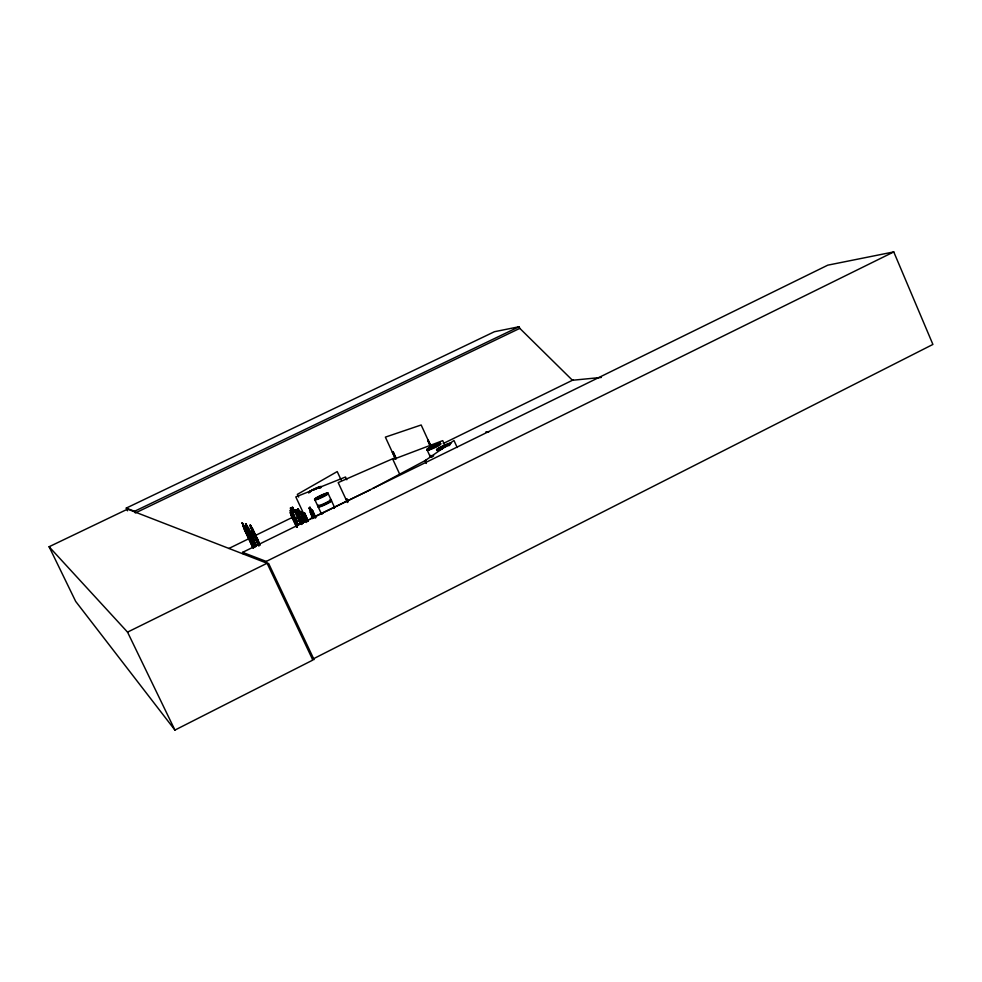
<?xml version="1.0" encoding="UTF-8"?>
<svg xmlns="http://www.w3.org/2000/svg" width="982" height="982" viewBox="0 0 982 982"><rect width="100%" height="100%" fill="white"/><g stroke="black" fill="none" stroke-linecap="round" stroke-linejoin="round"><path stroke-width="1.47" d="M313.332 516.507L311.098 513.095L313.111 515.575L312.018 511.917M291.544 512.813C293.63 510.002 289.187 511.855 290.353 513.12L296.883 527.125M290.562 511.72L290.451 513.144L296.736 526.315M449.658 444.232L449.179 444.551M448.565 444.539L448.7 444.294M438.647 449.817L437.628 450.087L438.291 449.707M439.347 444.073L437.862 445.055L439.911 444.306M438.377 445.079L439.175 444.736L437.997 445.055M347.002 499.126L348.254 501.814M346.118 499.457L347.063 499.052M326.957 494.167L326.576 494.044M326.945 493.713L325.545 494.351L326.282 493.897M325.668 494.523L326.748 493.848M326.859 493.75L326.282 493.909M316.364 499.273L315.995 499.372M312.583 518.582L311.466 515.599L312.767 518.373M313.896 517.833L311.503 512.751L312.19 512.003M312.031 510.382L310.386 512.211L312.067 510.223L312.865 511.143L311.92 510.431M312.939 518.435L309.183 508.16L310.005 507.338L309.269 508.246L313.553 518.238M311.478 510.947L312.067 510.223M319.629 487.391C317.554 488.533 321.507 486.679 319.629 487.403M308.495 492.547A7.07 0.737 -25 0 1 316.756 487.808A7.07 0.737 -25 0 1 319.076 488.115L319.666 487.821M310.275 509.781L310.152 508.185M311.515 512.751L312.153 512.015L314.498 517.109M310.324 512.101L310.828 513.549L310.778 511.573M311.478 510.787C313.098 509.192 314.289 516.139 315.553 517.477M310.03 507.473L309.183 508.16L309.968 507.35L314.78 517.551M449.412 444.343L448.001 444.944M437.862 449.658L438.107 449.461M437.628 450.063L438.647 449.658L437.776 450.063M438.193 444.858L438.635 444.613M428.164 449.51L428.41 449.412M428.434 449.658L429.183 449.51L428.508 449.781M301.928 520.607L303.205 519.601L300.283 513.365L299.019 514.335M298.074 517.637C299.056 515.918 299.412 523.553 301.278 524.437M297.325 513.917L297.509 515.464L297.325 513.917L298.442 513.107M297.399 514.016L300.639 511.426L301.683 512.223L305.783 521.233M304.457 522.277L300.971 512.837L299.755 512.248L298.086 508.799L296.797 509.928L298.307 514.887L303.18 523.283M308.36 521.147L304.506 512.923L308.213 521.27M326.736 494.081L325.398 494.67L326.024 494.302M316.216 498.856L315.578 499.163L316.167 498.905M316.204 499.175L316.658 499.126M319.727 487.612L318.757 488.275L319.383 487.784M320.058 487.563L320.304 487.551A7.07 0.737 -25 0 0 316.855 488.029A7.07 0.737 -25 0 0 308.471 492.62M447.78 445.018L448.835 444.515M447.89 444.699L449.118 444.146M439.371 444.134L438.573 444.539M296.969 513.463L297.841 513.12L296.969 513.463L301.977 524.007M430.116 446.098L427.857 440.537L430.349 445.963M428.25 440.464L430.975 445.767M291.003 515.317L291.875 514.973L291.003 515.317L296.625 527.273M396.237 458.557L393.181 451.916L396.004 458.692M294.097 510.652L295.692 510.137L298.037 513.672L296.785 511.217M295.668 510.149L296.92 511.106M300.32 523.872L292.636 507.326L290.488 508.136M327.116 494.13L326.233 494.535M372.988 488.422L426.127 460.067M448.443 444.686L448.16 445.128M326.564 494.388L327.215 493.786M312.472 659.278L932.9 344.437L893.755 251.92L827.777 265.165L242.591 552.363L243.401 554.057M49.1 546.741L127.537 632.126L267.092 563.251L127.586 509.13L49.1 546.741L75.675 601.401L174.931 730.08L312.841 660.076L266.232 561.422L242.591 552.363M266.232 561.422L893.755 251.92M247.562 530.255L255.308 546.655M253.16 529.973C250.705 524.363 261.912 548.938 257.382 538.664M293.667 515.157L290.893 510.505L292.943 514.04M258.917 546.127L252.411 531.458M297.08 526.143L291.912 513.635M250.545 539.081L249.281 538.664L247.55 535.62L249.219 538.823L250.606 539.192L244.543 526.377L243.192 526.057L243.561 527.174M293.004 513.881L293.667 515.194M251.122 536.675C256.977 547.183 250.152 529.151 247.992 527.383M292.845 516.79L297.264 526.18M228.88 548.472L293.471 516.839M443.275 443.508L573.353 379.825M294.281 517.354L298.074 525.456M255.578 538.185L257.407 541.426L255.59 538.173M244.481 526.524L242.038 522.989L242.701 523.185M245.451 523.958L246.101 524.057C250.741 532.44 244.15 522.534 246.126 524.155M244.543 526.377L254.412 547.207M243.524 527.125L243.29 526.008M252.583 528.807C250.876 529.359 249.256 525.149 250.606 525.333L260.205 545.17M248.041 527.481L246.605 527.064L255.799 546.544M250.496 525.382L252.472 528.868M253.074 548.14L244.457 529.065M246.948 528.132L246.715 527.003M127.562 510.812L126.261 508.099L494.412 331.72L519.073 326.748L519.797 328.356L572.457 380.267L601.377 377.432M126.261 508.099L134.546 511.291L519.073 326.748M519.797 328.356L135.356 512.96L134.546 511.291M310.349 518.656L370.116 489.969M319.702 487.968L319.015 488.103M393.966 458.201L338.176 482.592L347.444 502.502M448.897 444.453L447.792 444.785M310.68 513.574L310.435 512.052M301.683 512.223L306.274 522.485M302.137 514.482L305.267 521.417M319.567 487.993L318.868 488.287M428.299 449.977L428.999 449.535M304.506 512.923L303.524 513.365L307.526 521.479M393.181 451.916L392.346 452.248L395.636 458.754M427.624 440.673L428.483 440.329M292.636 507.326L290.365 508.05L298.43 525.284M290.574 511.88L295.692 510.259M292.648 512.604L294.674 511.831M297.546 517.968L295.508 518.594L292.624 512.469M296.674 524.867L300.627 523.787L296.674 524.989M447.804 445.3L448.565 444.981A7.598 0.847 -24.6 0 0 445.632 444.674A7.598 0.847 -24.6 0 0 436.548 449.744A7.598 0.847 -24.6 0 0 447.031 445.718M485.869 431.908L488.815 431.859M291.003 510.456L290.353 510.321L291.028 510.566M291.384 513.598L293.053 513.979M291.445 513.721L290.242 510.382L296.024 521.184M292.501 514.863L297.89 525.407M249.931 525.223L250.643 525.431M243.241 526.168L246.138 531.066M244.125 529.224L252.583 546.839M252.067 531.618L258.462 544.85M247.513 533.349L244.211 527.273L254.08 547.367M250.987 534.441L247.648 528.291L256.351 545.869M254.068 540.235L252.779 539.818L254.129 540.346M258.696 541.757L257.296 541.475M249.183 538.713L250.606 539.192L249.146 536.111M313.012 658.996L314.056 659.609L268.565 563.324M301.658 512.309L300.541 511.462L299.645 512.138L298.086 508.799M309.858 507.399L312.497 511.622M311.589 510.898L315.382 517.686M295.189 519.687L296.736 521.221L298.774 520.595L298.638 517.637M311.871 510.309L312.779 511.254M292.587 513.881L298.246 525.235M247.648 527.371L256.683 545.71M244.211 526.364L254.264 547.146M251.392 535.706L247.341 528.242L252.202 537.007L251.269 534.527M251.527 535.902L245.623 524.007M251.981 529.961L256.363 537.571L254.375 534.208L255.381 537.215L253.933 533.471M297.153 525.775L295.987 523.541L297.043 525.824M253.601 532.134L259.395 544.065M127.537 632.126L174.931 730.08M250.042 525.174L256.805 538.48L255.86 535.963M251.601 529.458L258.794 544.691M258.647 544.629L251.22 528.316M245.549 523.897L247.034 527.273M247.71 530.305L255.467 546.716M242.21 523.05L243.708 526.217L242.137 522.94M247.66 535.546L243.671 527.113L253.552 548.03M297.227 513.316L299.105 517.318M301.793 524.4L295.766 511.499L294.158 510.738L292.526 507.498M290.574 508.087L292.12 511.377M291.605 515.133L297.227 527.101M314.67 499.384L317.616 505.656M318.229 506.97L321.261 513.463M312.73 511.205L315.922 517.661M313.909 514.875L315.197 517.624M310.828 513.549L313.123 518.214M298.626 497.052L297.362 494.363L337.219 471.581L341.085 479.903M307.378 521.589L295.803 496.904L345.517 477.007L346.806 479.756M296.895 509.879L302.861 522.522M328.025 493.295A7.377 0.798 -25 0 1 317.726 498.733A7.377 0.798 -25 0 1 318.242 496.966A7.377 0.798 -25 0 1 328.025 493.295L330.946 499.605M331.548 500.93L334.58 507.436M395.562 459.232L385.374 437.125L421.168 424.985L430.742 445.902M399.699 474.232L392.91 459.515L442.722 440.648L444.588 444.736M426.286 463.455L425.034 460.718L453.991 440.513L457.182 447.485M427.06 449.805L429.969 456.164M252.656 537.24L253.957 540.284M253.7 532.76L252.595 529.801L254.154 533.521M245.917 531.017L247.341 534.662L246.347 531.728L248.274 535.006L243.855 527.224L248.704 535.89L247.783 533.435M296.355 521.27L297.264 523.848L291.985 513.758M312.779 513.512L313.626 516.201M291.494 513.549L291.85 514.715M310.963 511.622L311.171 513.144M330.688 500.304A7.463 0.847 -25 0 1 328.786 502.342A7.463 0.847 -25 0 1 320.071 506.295A7.463 0.847 -25 0 1 318.978 505.607M331.413 500.746A7.365 0.835 -25 0 1 324.576 505.006A7.365 0.835 -25 0 1 318.524 506.589M330.492 499.899A7.463 0.835 -25 0 1 328.602 501.937A7.463 0.835 -25 0 1 319.887 505.89A7.463 0.835 -25 0 1 318.794 505.214M330.197 499.494A7.365 0.822 -25 0 1 324.833 503.287A7.365 0.822 -25 0 1 317.91 505.288M321.519 514.151A7.463 0.872 -25 0 1 321.691 513.574M309.993 492.24A7.07 0.737 -25 0 1 309.048 492.498M313.737 489.932A7.046 0.737 -25 0 1 321.139 487.563M308.986 492.657A7.046 0.737 -25 0 1 309.711 492.129M440.501 443.938A7.426 0.822 -24.6 0 1 432.976 448.479A7.426 0.822 -24.6 0 1 428.398 449.155A7.426 0.822 -24.6 0 1 439.801 444.048M432.362 456.802A7.549 0.859 -24.6 0 1 431.245 457.109M430.533 457.207A7.549 0.859 -24.6 0 1 430.484 456.74M433.627 455.881A7.549 0.859 -24.6 0 1 430.3 456.323M433.467 455.39A7.426 0.847 -24.6 0 1 430.84 455.304M442.109 448.884A7.549 0.847 -24.6 0 1 438.77 448.848A7.561 0.847 -24.6 0 1 450.345 443.999A7.611 0.847 -24.6 0 1 448.578 445.227M447.166 446.024A7.611 0.847 -24.6 0 1 437.358 450.063A7.611 0.847 -24.6 0 1 441.028 447.117A7.611 0.847 -24.6 0 1 450.21 443.594M448.725 445.644A7.549 0.847 -24.6 0 0 449.781 444.969A7.561 0.847 -24.6 0 1 448.725 445.632M450.333 444.011A7.549 0.847 -24.6 0 0 438.77 448.848A7.561 0.847 -24.6 0 0 442.096 448.884M292.108 514.813L295.901 522.694L294.772 519.503C301.093 531.692 289.751 506.822 294.084 518.03L292.17 514.826M298.221 509.633L297.386 510.272L297.914 511.389L298.749 510.75L298.221 509.633M292.501 508.111L291.2 508.529L291.715 509.621L293.017 509.216L292.501 508.111M252.693 529.777L255.565 535.865L252.693 529.777M317.616 498.5A7.377 0.798 -25 0 0 327.914 493.062A7.377 0.798 -25 0 0 318.131 496.745A7.377 0.798 -25 0 0 317.616 498.5M317.935 499.151A7.353 0.798 -25 0 0 328.184 493.725A7.353 0.798 -25 0 0 318.45 497.383A7.353 0.798 -25 0 0 317.935 499.151M333.549 508.369A7.353 0.859 -25 0 0 334.285 507.817A7.365 0.859 -25 0 1 333.561 508.369M321.58 513.083A7.353 0.859 -25 0 0 322.992 513.353A7.365 0.859 -25 0 1 321.568 513.083M430.435 448.7A7.439 0.81 -24.6 0 0 440.476 443.361A7.439 0.81 -24.6 0 0 430.19 447.252A7.439 0.81 -24.6 0 0 430.435 448.7M430.435 448.737A7.463 0.822 -24.6 0 0 440.501 443.385A7.463 0.822 -24.6 0 0 430.202 447.289A7.463 0.822 -24.6 0 0 430.435 448.737M430.558 448.995A7.463 0.822 -24.6 0 0 440.623 443.643A7.463 0.822 -24.6 0 0 430.312 447.547A7.463 0.822 -24.6 0 0 430.558 448.995"/></g></svg>
